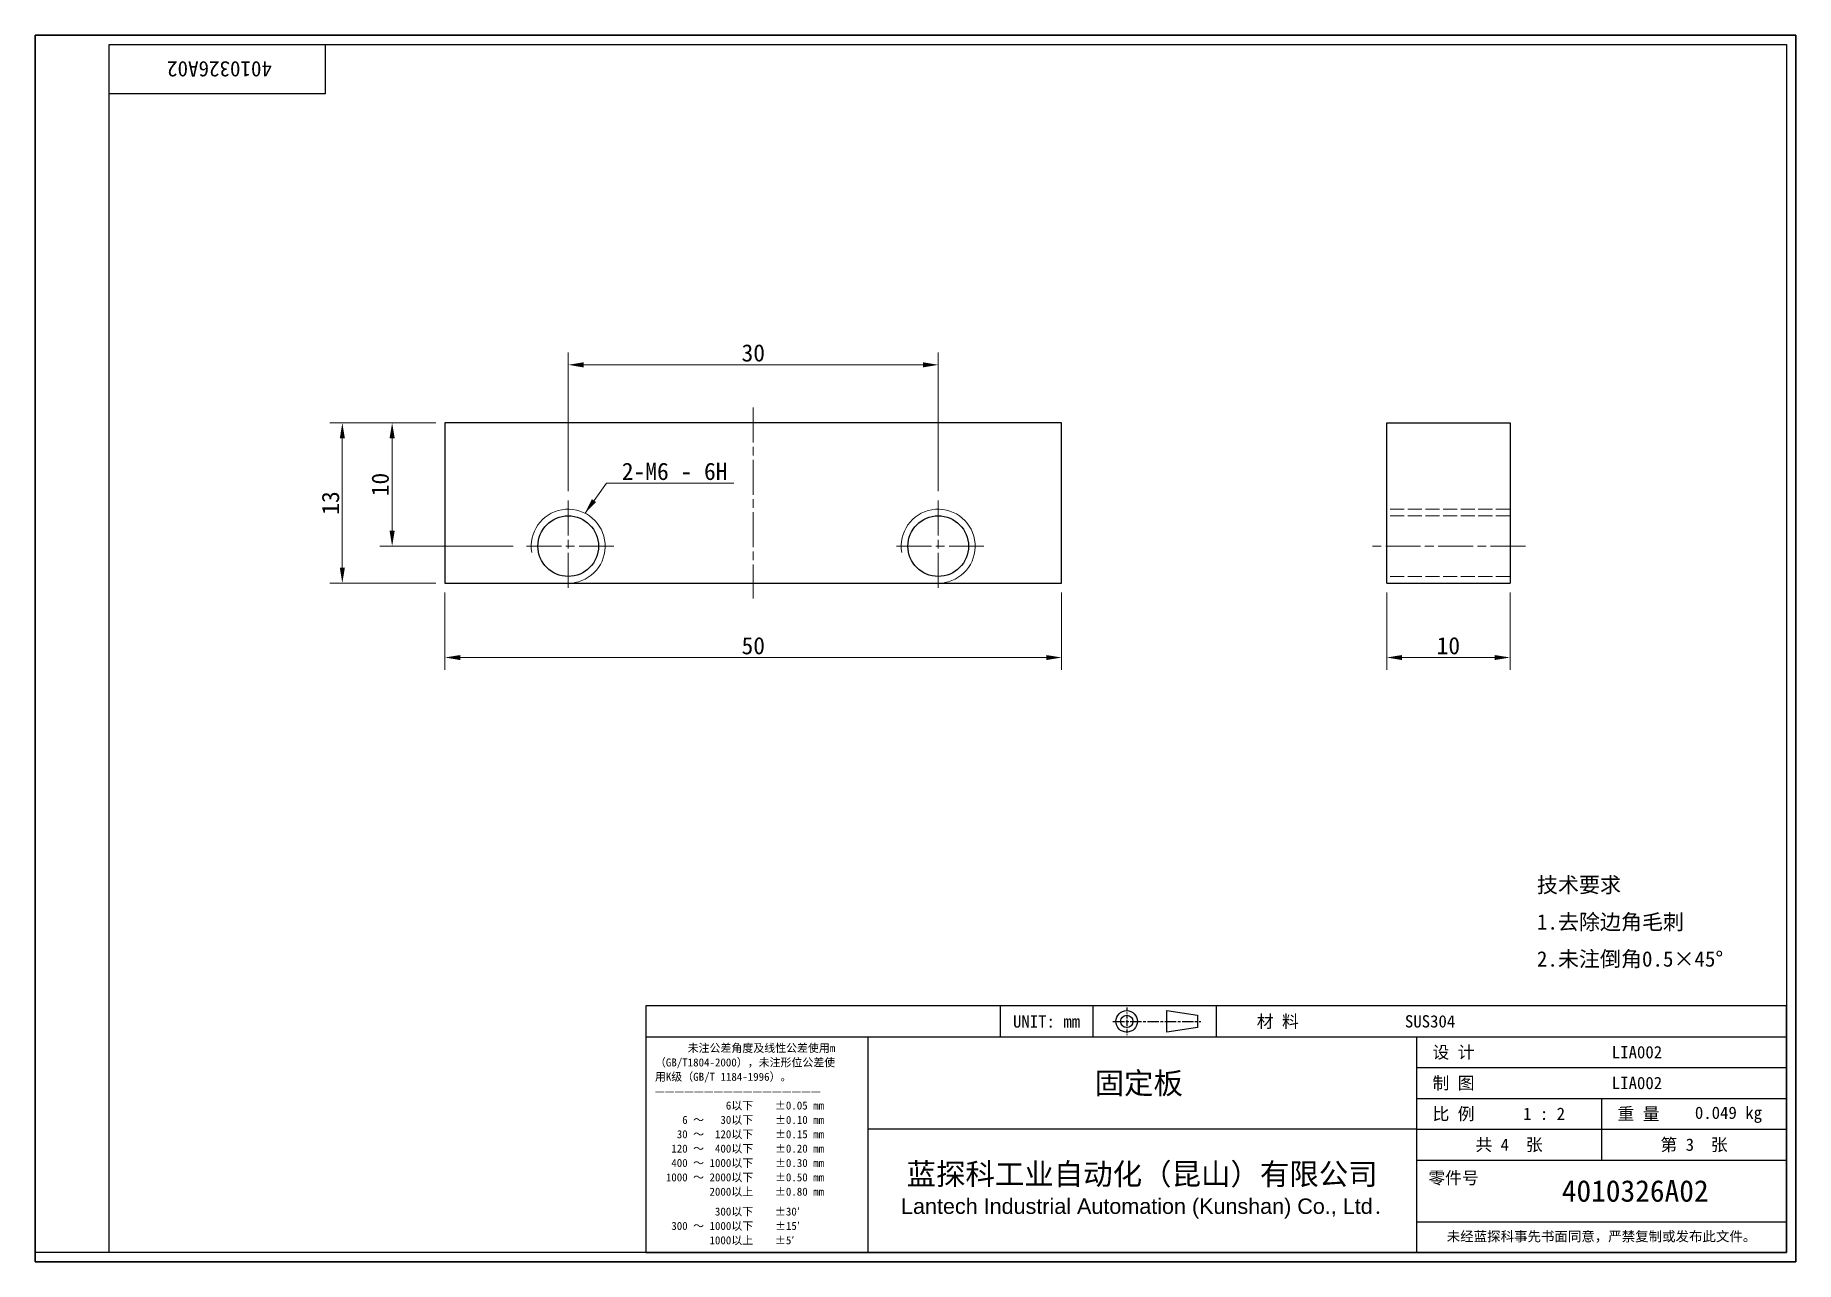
# Model space of a CAD drawing. Header units: millimetres. Extents: x 3 to 146, y 3 to 102.
import ezdxf
from ezdxf.enums import TextEntityAlignment as Align

# ---------------------------------------------------------------- set-up
doc = ezdxf.new("R2010")
doc.units = ezdxf.units.MM
doc.header["$LTSCALE"] = 0.5
doc.linetypes.add('CHAIN', pattern=[0.3543, 0.2362, -0.0295, 0.0591, -0.0295])
doc.linetypes.add('DASHED', pattern=[0.2067, 0.1654, -0.0413])
for name, color, linetype, lineweight in [('1', 7, 'Continuous', 18), ('可见 (ISO)', 7, 'Continuous', 25), ('可见窄的 (ISO)', 7, 'Continuous', 18), ('图框 (ISO)', 7, 'Continuous', 35), ('标题 (ISO)', 7, 'Continuous', 25)]:
    doc.layers.add(name, color=color, linetype=linetype, lineweight=lineweight)
for name, color, linetype, lineweight, true_color in [('中心标记 (ISO)', 1, 'CHAIN', 18, 0xff0000), ('中心线 (ISO)', 1, 'CHAIN', 18, 0xff0000), ('尺寸 (ISO)', 7, 'Continuous', 18, 0x008000), ('符号 (ISO)', 7, 'Continuous', 18, 0x008000), ('隐藏 (ISO)', 5, 'DASHED', 18, 0x0000ff)]:
    doc.layers.add(name, color=color, linetype=linetype, lineweight=lineweight, true_color=true_color)
doc.styles.add('文本样式164', font='SimSun.ttf')
doc.styles.add('文本样式165', font='SimSun.ttf')
doc.styles.add('文本样式74', font='SimSun.ttf')
doc.styles.add('最新国标', font='simfang.ttf')
doc.styles.add('注释文本 (ISO)', font='simfang.ttf')
doc.dimstyles.new('默认 (GB)', dxfattribs={"dimscale": 0.5, "dimtxt": 2.8, "dimasz": 2.5, "dimexe": 2, "dimexo": 1.5, "dimgap": 0.5, "dimtad": 1, "dimtoh": 1, "dimdsep": 46, "dimtxsty": '最新国标', "dimcen": 0.09, "dimdle": 10, "dimclrd": 256, "dimclre": 256, "dimclrt": 256, "dimaunit": 1, "dimadec": 3, "dimazin": 2, "dimtfac": 0.535714, "dimtmove": 0, "dimatfit": 3, "dimfxl": 0, "dimtolj": 1, "dimtzin": 0, "dimlwd": -1, "dimlwe": -1, "dimarcsym": 0})
doc.dimstyles.new('默认 (GB)$7', dxfattribs={"dimscale": 0.5, "dimtxt": 2.8, "dimasz": 2.5, "dimexe": 2, "dimexo": 1.5, "dimgap": 0.5, "dimtad": 1, "dimtoh": 1, "dimdsep": 46, "dimtxsty": '最新国标', "dimcen": 0.09, "dimdle": 10, "dimclrd": 256, "dimclre": 256, "dimclrt": 256, "dimaunit": 1, "dimadec": 3, "dimazin": 2, "dimtfac": 0.535714, "dimtmove": 0, "dimatfit": 3, "dimfxl": 0, "dimtolj": 1, "dimtzin": 0, "dimlwd": -1, "dimlwe": -1, "dimarcsym": 0})

# ---------------------------------------------------------------- blocks, each defined once
blk = doc.blocks.new('图框 最新国标')
at = {"layer": '图框 (ISO)'}
for p, q in [((6, 7), (6, 204.5)), ((6, 204.5), (291.5, 204.5)), ((291.5, 204.5), (291.5, 5.5)), ((6, 7), (6, 5.5)), ((6, 7), (6, 5.5)), ((291.5, 5.5), (6, 5.5))]:
    blk.add_line(p, q, dxfattribs=at)
at = {"layer": '图框 (ISO)', "color": 7, "linetype": 'Continuous', "lineweight": 25}
for p, q in [((18, 203), (290, 203)), ((18, 7), (18, 203)), ((18, 203), (290, 203)), ((53, 203), (53, 195)), ((290, 203), (290, 7)), ((290, 203), (290, 7)), ((53, 195), (18, 195)), ((290, 7), (6, 7)), ((290, 7), (18, 7))]:
    blk.add_line(p, q, dxfattribs=at)
at = {"layer": '图框 (ISO)', "style": '文本样式74'}
blk.add_attdef('零件代号_001', (44.39, 200.25), '', height=2.5, rotation=180, dxfattribs=at)
blk = doc.blocks.new('标题栏 最新国标')
at = {"layer": '标题 (ISO)'}
for p, q in [((381.98, -183.84), (196.98, -183.84)), ((196.98, -183.84), (196.98, -223.84)), ((254.48, -183.84), (254.48, -188.84)), ((269.48, -183.84), (269.48, -188.84)), ((281.48, -188.09), (281.48, -184.59)), ((281.48, -184.59), (286.48, -185.34)), ((286.48, -185.34), (286.48, -187.34)), ((289.48, -183.84), (289.48, -188.84)), ((381.98, -223.84), (381.98, -183.84)), ((383.48, -183.84), (383.48, -225.34)), ((286.48, -187.34), (281.48, -188.09)), ((196.98, -188.84), (381.98, -188.84)), ((232.98, -188.84), (232.98, -223.84)), ((321.98, -188.84), (321.98, -223.84)), ((321.98, -193.84), (381.98, -193.84)), ((321.98, -198.84), (381.98, -198.84)), ((351.98, -198.84), (351.98, -208.84)), ((321.98, -203.84), (232.98, -203.84)), ((321.98, -203.84), (381.98, -203.84)), ((321.98, -208.84), (381.98, -208.84)), ((321.98, -218.84), (381.98, -218.84)), ((196.98, -223.84), (381.98, -223.84)), ((383.48, -225.34), (196.98, -225.34))]:
    blk.add_line(p, q, dxfattribs=at)
at = {"layer": '标题 (ISO)', "linetype": 'CHAIN', "ltscale": 5.000333}
blk.add_line((274.98, -184.09), (274.98, -188.59), dxfattribs=at)
at = {"layer": '标题 (ISO)', "linetype": 'CHAIN', "ltscale": 15.834605}
blk.add_line((272.73, -186.34), (286.98, -186.34), dxfattribs=at)
at = {"layer": '标题 (ISO)'}
for radius in [1.75, 1]:
    blk.add_circle((274.98, -186.34), radius, dxfattribs=at)
at = {"layer": '1', "style": '文本样式164'}
for s, p in [('UNIT: mm', (261.98, -186.34)), ('材 料', (299.48, -186.34)), ('设 计', (327.98, -191.34)), ('制 图', (327.98, -196.34)), ('比 例', (327.98, -201.34)), ('重 量', (357.98, -201.34)), ('共 4  张', (336.98, -206.34)), ('第 3  张', (366.98, -206.34))]:
    blk.add_text(s, height=2, dxfattribs=at).set_placement(p, align=Align.MIDDLE_CENTER)
at = {"layer": '标题 (ISO)', "char_height": 2, "style": '注释文本 (ISO)'}
for s, insert, attachment_point, line_spacing_factor in [('{\\fSimSun|b0|i0|c134|p2;\\H0.65x;      未注公差角度及线性公差使用m\\P（GB/T1804-2000），未注形位公差使\\P用K级（GB/T 1184-1996）。\\P—————————————————\\P             6以下    ±0.05 mm\\P     6 ～   30以下    ±0.10 mm\\P    30 ～  120以下    ±0.15 mm\\P   120 ～  400以下    ±0.20 mm\\P   400 ～ 1000以下    ±0.30 mm\\P  1000 ～ 2000以下    ±0.50 mm\\P          2000以上    ±0.80 mm\\P\\H0.38462x;\\P\\H2.6x;           300以下    ±30′\\P   300 ～ 1000以下    ±15′\\P          1000以上    ±5′}', (198.48, -206.34), 4, 1.075116), ('{\\fMicrosoft YaHei|b0|i0|c134|p34;\\H1.75x;蓝探科工业自动化（昆山）有限公司\\P\\fArial|b0|i0|c0|p34;\\H0.71429x;Lantech Industrial Automation (Kunshan) Co., Ltd\\fFangSong|b0|i0|c134|p49;.\\H1.15195x; }', (277.48, -213.84), 5, 0.978695)]:
    blk.add_mtext(s, dxfattribs=dict(at, insert=insert, attachment_point=attachment_point, line_spacing_factor=line_spacing_factor))
at = {"layer": '标题 (ISO)', "attachment_point": 5, "style": '注释文本 (ISO)'}
for s, insert, char_height in [('\\fFangSong|b0|i0;零件号', (327.98, -211.84), 2), ('\\fSimSun|b0|i0;{\\H1.6000;未经蓝探科事先书面同意，严禁复制或发布此文件。}', (351.98, -221.34), 1.6)]:
    blk.add_mtext(s, dxfattribs=dict(at, insert=insert, char_height=char_height))
at = {"layer": '标题 (ISO)'}
for tag, p, height, style in [('材料_001', (320.09, -187.33), 2, '注释文本 (ISO)'), ('设计人_001', (353.65, -192.33), 2, '注释文本 (ISO)'), ('库存编号_001', (269.78, -198.11), 3.5, '文本样式165'), ('设计人_001', (353.65, -197.33), 2, '注释文本 (ISO)'), ('视图比例_001', (339.26, -202.33), 2, '注释文本 (ISO)'), ('质量\\P3;_001', (367.12, -202.16), 2, '注释文本 (ISO)'), ('零件代号_001', (345.54, -215.59), 3.5, '文本样式165')]:
    blk.add_attdef(tag, p, '', height=height, dxfattribs=dict(at, style=style))
blk = doc.blocks.new('*D5')
at = {"layer": 'Defpoints', "color": 0, "transparency": 16777216}
for p in [(76.22, 75.51), (46.22, 64.51), (76.22, 64.51)]:
    blk.add_point(p, dxfattribs=at)
at = {"layer": '尺寸 (ISO)', "color": 116, "true_color": 0x00803f, "transparency": 16777216}
for p, q in [((46.22, 65.26), (46.22, 76.51)), ((76.22, 65.26), (76.22, 76.51)), ((47.47, 75.51), (74.97, 75.51))]:
    blk.add_line(p, q, dxfattribs=at)
for points in [[(47.47, 75.72), (47.47, 75.3), (46.22, 75.51)], [(74.97, 75.72), (74.97, 75.3), (76.22, 75.51)]]:
    blk.add_solid(points, dxfattribs=at)
at = {"layer": '尺寸 (ISO)', "transparency": 16777216, "insert": (61.22, 76.47), "char_height": 1.4, "attachment_point": 5, "style": '最新国标'}
blk.add_mtext('\\A1;30', dxfattribs=at)
blk = doc.blocks.new('*D6')
at = {"layer": 'Defpoints', "color": 0, "transparency": 16777216}
for p in [(36.22, 57.8), (86.22, 57.8), (86.22, 51.77)]:
    blk.add_point(p, dxfattribs=at)
at = {"layer": '尺寸 (ISO)', "color": 116, "true_color": 0x00803f, "transparency": 16777216}
for p, q in [((36.22, 57.05), (36.22, 50.77)), ((86.22, 57.05), (86.22, 50.77)), ((37.47, 51.77), (84.97, 51.77))]:
    blk.add_line(p, q, dxfattribs=at)
for points in [[(37.47, 51.97), (37.47, 51.56), (36.22, 51.77)], [(84.97, 51.97), (84.97, 51.56), (86.22, 51.77)]]:
    blk.add_solid(points, dxfattribs=at)
at = {"layer": '尺寸 (ISO)', "transparency": 16777216, "insert": (61.22, 52.72), "char_height": 1.4, "attachment_point": 5, "style": '最新国标'}
blk.add_mtext('\\A1;50', dxfattribs=at)
blk = doc.blocks.new('*D7')
at = {"layer": 'Defpoints', "color": 0, "transparency": 16777216}
for p in [(36.22, 70.8), (31.94, 60.8), (42.51, 60.8)]:
    blk.add_point(p, dxfattribs=at)
at = {"layer": '尺寸 (ISO)', "color": 116, "true_color": 0x00803f, "transparency": 16777216}
for p, q in [((35.47, 70.8), (30.94, 70.8)), ((31.94, 69.55), (31.94, 62.05)), ((41.76, 60.8), (30.94, 60.8))]:
    blk.add_line(p, q, dxfattribs=at)
for points in [[(31.73, 69.55), (32.15, 69.55), (31.94, 70.8)], [(31.73, 62.05), (32.15, 62.05), (31.94, 60.8)]]:
    blk.add_solid(points, dxfattribs=at)
at = {"layer": '尺寸 (ISO)', "transparency": 16777216, "insert": (30.98, 65.8), "char_height": 1.4, "attachment_point": 5, "rotation": 90, "style": '最新国标'}
blk.add_mtext('\\A1;10', dxfattribs=at)
blk = doc.blocks.new('*D8')
at = {"layer": 'Defpoints', "color": 0, "transparency": 16777216}
for p in [(36.22, 70.8), (27.9, 57.8), (36.22, 57.8)]:
    blk.add_point(p, dxfattribs=at)
at = {"layer": '尺寸 (ISO)', "color": 116, "true_color": 0x00803f, "transparency": 16777216}
for p, q in [((35.47, 70.8), (26.9, 70.8)), ((27.9, 69.55), (27.9, 59.05)), ((35.47, 57.8), (26.9, 57.8))]:
    blk.add_line(p, q, dxfattribs=at)
for points in [[(27.7, 69.55), (28.11, 69.55), (27.9, 70.8)], [(27.7, 59.05), (28.11, 59.05), (27.9, 57.8)]]:
    blk.add_solid(points, dxfattribs=at)
at = {"layer": '尺寸 (ISO)', "transparency": 16777216, "insert": (26.95, 64.3), "char_height": 1.4, "attachment_point": 5, "rotation": 90, "style": '最新国标'}
blk.add_mtext('\\A1;13', dxfattribs=at)
blk = doc.blocks.new('*D9')
at = {"layer": 'Defpoints', "color": 0, "transparency": 16777216}
for p in [(112.58, 57.8), (122.58, 57.8), (122.58, 51.77)]:
    blk.add_point(p, dxfattribs=at)
at = {"layer": '尺寸 (ISO)', "color": 116, "true_color": 0x00803f, "transparency": 16777216}
for p, q in [((112.58, 57.05), (112.58, 50.77)), ((122.58, 57.05), (122.58, 50.77)), ((113.83, 51.77), (121.33, 51.77))]:
    blk.add_line(p, q, dxfattribs=at)
for points in [[(113.83, 51.97), (113.83, 51.56), (112.58, 51.77)], [(121.33, 51.97), (121.33, 51.56), (122.58, 51.77)]]:
    blk.add_solid(points, dxfattribs=at)
at = {"layer": '尺寸 (ISO)', "transparency": 16777216, "insert": (117.58, 52.72), "char_height": 1.4, "attachment_point": 5, "style": '最新国标'}
blk.add_mtext('\\A1;10', dxfattribs=at)

msp = doc.modelspace()

# ---------------------------------------------------------------- linework, layer by layer
at = {"layer": '中心标记 (ISO)', "ltscale": 23.990969}
for p, q in [((46.217, 64.513), (46.217, 57.096)), ((76.217, 64.513), (76.217, 57.096)), ((49.926, 60.804), (42.509, 60.804)), ((79.926, 60.804), (72.509, 60.804))]:
    msp.add_line(p, q, dxfattribs=at)
at = {"layer": '中心线 (ISO)', "ltscale": 23.990969}
for p, q in [((61.217, 72.054), (61.217, 56.554)), ((123.831, 60.804), (111.331, 60.804))]:
    msp.add_line(p, q, dxfattribs=at)
at = {"layer": '可见 (ISO)'}
for p, q in [((36.217, 70.804), (36.217, 57.804)), ((86.217, 70.804), (36.217, 70.804)), ((86.217, 57.804), (86.217, 70.804)), ((112.581, 57.804), (112.581, 70.804)), ((112.581, 70.804), (122.581, 70.804)), ((122.581, 70.804), (122.581, 57.804)), ((36.217, 57.804), (86.217, 57.804)), ((112.581, 57.804), (122.581, 57.804))]:
    msp.add_line(p, q, dxfattribs=at)
for centre in [(46.217, 60.804), (76.217, 60.804)]:
    msp.add_circle(centre, 2.458, dxfattribs=at)
at = {"layer": '可见窄的 (ISO)'}
for centre in [(46.217, 60.804), (76.217, 60.804)]:
    msp.add_arc(centre, 3, 280, 190, dxfattribs=at)
at = {"layer": '隐藏 (ISO)', "ltscale": 13.822656}
for p, q in [((122.581, 63.804), (112.581, 63.804)), ((122.581, 63.263), (112.581, 63.263)), ((122.581, 58.346), (112.581, 58.346))]:
    msp.add_line(p, q, dxfattribs=at)

# ---------------------------------------------------------------- block references
at = {"xscale": 0.5, "yscale": 0.5, "zscale": 0.5}
msp.add_blockref('图框 最新国标', (0, 0), dxfattribs=at).add_auto_attribs({'零件代号_001': '4010326A02'})
ref = msp.add_blockref('标题栏 最新国标', (-45.991, 115.422), dxfattribs=dict(xscale=0.5, yscale=0.5, zscale=0.5))
ref.add_attrib('零件代号_001', '4010326A02', (126.777, 7.625), dxfattribs={"layer": '标题 (ISO)', "height": 1.75, "style": '文本样式165'})
ref.add_attrib('库存编号_001', '固定板', (88.898, 16.365), dxfattribs={"layer": '标题 (ISO)', "height": 1.75, "style": '文本样式165'})
ref.add_attrib('质量\\P3;_001', '0.049 kg', (137.569, 14.341), dxfattribs={"layer": '标题 (ISO)', "height": 1, "style": '注释文本 (ISO)'})
ref.add_attrib('视图比例_001', '1 : 2', (123.64, 14.259), dxfattribs={"layer": '标题 (ISO)', "height": 1, "style": '注释文本 (ISO)'})
ref.add_attrib('设计人_001', 'LIA002', (130.834, 19.256), dxfattribs={"layer": '标题 (ISO)', "height": 1, "style": '注释文本 (ISO)'})
ref.add_attrib('设计人_001', 'LIA002', (130.834, 16.756), dxfattribs={"layer": '标题 (ISO)', "height": 1, "style": '注释文本 (ISO)'})
ref.add_attrib('材料_001', 'SUS304', (114.056, 21.756), dxfattribs={"layer": '标题 (ISO)', "height": 1, "style": '注释文本 (ISO)'})

# ---------------------------------------------------------------- texts
at = {"layer": '符号 (ISO)'}
for s, insert, char_height, width, attachment_point, line_spacing_factor, style in [('2-M6 - 6H', (50.561, 66.148), 1.4, 9.52589, 7, 0.49, '最新国标'), ('\\fFangSong|b0|i0;{\\H1.2500;技术要求\\P}\\fFangSong|b0|i0;{\\H1.2500;1.去除边角毛刺\\P}\\fFangSong|b0|i0;{\\H1.2500;2.未注倒角0.5×45°}', (124.76, 30.247), 1.25, 17.77778, 4, 1.441304, '注释文本 (ISO)')]:
    msp.add_mtext(s, dxfattribs=dict(at, insert=insert, char_height=char_height, width=width, attachment_point=attachment_point, line_spacing_factor=line_spacing_factor, style=style))

# ---------------------------------------------------------------- dimensions: what is measured, and where the dimension line sits
at = {"layer": '尺寸 (ISO)', "color": 116, "true_color": 0x00803f}
for base, p1, p2, angle, picture, middle in [((76.217, 75.513), (46.217, 64.513), (76.217, 64.513), 180, '*D5', (61.217, 75.513)), ((27.904, 57.804), (36.217, 70.804), (36.217, 57.804), 90, '*D8', (27.904, 64.304)), ((31.938, 60.804), (36.217, 70.804), (42.509, 60.804), 90, '*D7', (31.938, 65.804)), ((86.217, 51.766), (36.217, 57.804), (86.217, 57.804), 180, '*D6', (61.217, 51.766))]:
    dim = msp.add_linear_dim(base=base, p1=p1, p2=p2, angle=angle, dimstyle='默认 (GB)', override={"dimgap": 0.5, "dimtoh": 0, "dimdec": 2, "dimtol": 0, "dimlim": 0, "dimtp": 0, "dimtm": 0, "dimtdec": 2, "dimtofl": 0, "dimatfit": 1}, dxfattribs=at)
    dim.commit()
    dim.dimension.update_dxf_attribs({"geometry": picture, "text_midpoint": middle, "dimtype": 160})
dim = msp.add_linear_dim(base=(122.581, 51.766), p1=(112.581, 57.804), p2=(122.581, 57.804), dimstyle='默认 (GB)', override={"dimgap": 0.5, "dimtoh": 0, "dimdec": 2, "dimtol": 0, "dimlim": 0, "dimtp": 0, "dimtm": 0, "dimtdec": 2, "dimtofl": 0, "dimatfit": 1}, dxfattribs=at)
dim.commit()
dim.dimension.update_dxf_attribs({"geometry": '*D9', "text_midpoint": (117.581, 51.766), "dimtype": 160})

# ---------------------------------------------------------------- leaders
at = {"layer": '符号 (ISO)', "annotation_type": 0, "has_hookline": 1, "hookline_direction": 0, "text_width": 9.072}
msp.add_leader([(47.578, 63.478), (49.311, 65.915), (50.561, 65.915)], dimstyle='默认 (GB)$7', override={"dimgap": 0, "dimtad": 1}, dxfattribs=at)

doc.saveas('drawing.dxf')
